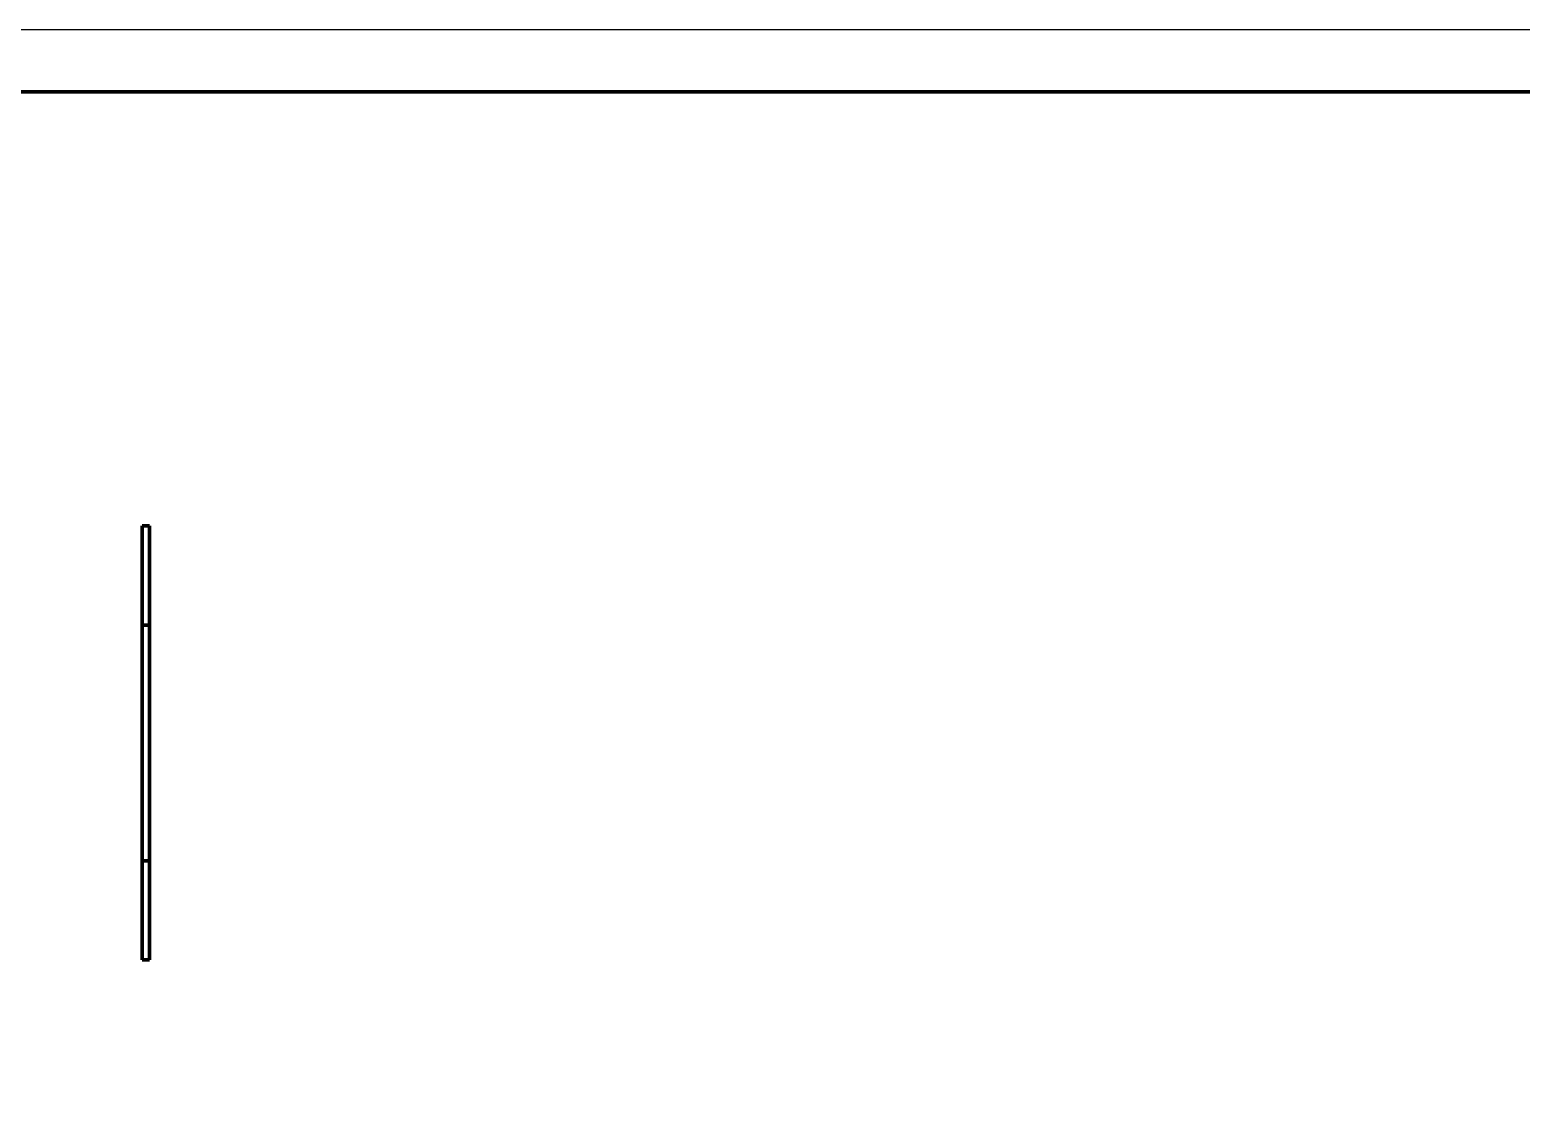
# Model space of a CAD drawing. Header units: millimetres. Extents: x 0 to 420, y 0 to 297.
# Drawn here: x 231.9 to 352.3, y 210.6 to 297 of the extents above; entities that cross this region are included whole.
import ezdxf

# ---------------------------------------------------------------- set-up
doc = ezdxf.new("R2010")
doc.units = ezdxf.units.MM
doc.linetypes.add('DASHED', pattern=[1.524, 1.27, -0.254])

msp = doc.modelspace()

# ---------------------------------------------------------------- linework, layer by layer
at = {"color": 1, "lineweight": 70}
for p, q in [((241.6, 257), (241, 257)), ((241, 256.95), (241, 257)), ((241, 257), (241.6, 257)), ((241, 256.8), (241, 256.95)), ((241, 256.55), (241, 256.8)), ((241, 256.21), (241, 256.55)), ((241.6, 257), (241.6, 256.95)), ((241.6, 256.95), (241.6, 256.8)), ((241.6, 256.8), (241.6, 256.55)), ((241.6, 256.55), (241.6, 256.21)), ((241, 255.77), (241, 256.21)), ((241, 255.25), (241, 255.77)), ((241, 254.66), (241, 255.25)), ((241.6, 256.21), (241.6, 255.77)), ((241.6, 255.77), (241.6, 255.25)), ((241.6, 255.25), (241.6, 254.66)), ((241, 253.99), (241, 254.66)), ((241, 253.26), (241, 253.99)), ((241.6, 254.66), (241.6, 253.99)), ((241.6, 253.99), (241.6, 253.26)), ((241, 252.47), (241, 253.26)), ((241.6, 253.26), (241.6, 252.47)), ((241, 251.64), (241, 252.47)), ((241, 250.78), (241, 251.64)), ((241.6, 252.47), (241.6, 251.64)), ((241.6, 251.64), (241.6, 250.78)), ((241, 249.9), (241, 250.78)), ((241.6, 250.78), (241.6, 249.9)), ((241, 249), (241, 249.9)), ((241.6, 249.9), (241.6, 249)), ((241, 230), (241, 249)), ((241.6, 249), (241, 249)), ((241.6, 230), (241.6, 249)), ((241, 229.1), (241, 230)), ((241, 230), (241.6, 230)), ((241.6, 230), (241.6, 229.1)), ((241, 228.22), (241, 229.1)), ((241.6, 229.1), (241.6, 228.22)), ((241, 227.36), (241, 228.22)), ((241.6, 228.22), (241.6, 227.36)), ((241, 226.53), (241, 227.36)), ((241, 225.74), (241, 226.53)), ((241.6, 227.36), (241.6, 226.53)), ((241.6, 226.53), (241.6, 225.74)), ((241, 225.01), (241, 225.74)), ((241, 224.34), (241, 225.01)), ((241.6, 225.74), (241.6, 225.01)), ((241.6, 225.01), (241.6, 224.34)), ((241, 223.75), (241, 224.34)), ((241.6, 224.34), (241.6, 223.75)), ((241, 223.23), (241, 223.75)), ((241, 222.79), (241, 223.23)), ((241, 222.45), (241, 222.79)), ((241.6, 223.75), (241.6, 223.23)), ((241.6, 223.23), (241.6, 222.79)), ((241.6, 222.79), (241.6, 222.45)), ((241, 222.2), (241, 222.45)), ((241, 222.05), (241, 222.2)), ((241, 222), (241, 222.05)), ((241.6, 222), (241, 222)), ((241.6, 222.45), (241.6, 222.2)), ((241.6, 222.2), (241.6, 222.05)), ((241.6, 222.05), (241.6, 222))]:
    msp.add_line(p, q, dxfattribs=at)
at = {"color": 5, "linetype": 'DASHED', "lineweight": 35}
for p, q in [((241, 257), (241, 256.95)), ((241, 256.95), (241, 256.8)), ((241, 256.8), (241, 256.55)), ((241, 256.55), (241, 256.21)), ((241, 256.43), (241, 256.44)), ((241, 256.44), (241, 256.42)), ((241, 256.43), (241, 256.44)), ((241, 256.44), (241, 256.42)), ((241, 256.43), (241, 256.44)), ((241, 256.44), (241, 256.42)), ((241, 256.43), (241, 256.44)), ((241, 256.44), (241, 256.42)), ((241, 256.42), (241, 256.43)), ((241, 256.42), (241, 256.43)), ((241, 256.42), (241, 256.43)), ((241, 256.42), (241, 256.43)), ((241, 256.39), (241, 256.42)), ((241, 256.42), (241, 256.35)), ((241, 256.39), (241, 256.42)), ((241, 256.42), (241, 256.35)), ((241, 256.39), (241, 256.42)), ((241, 256.42), (241, 256.35)), ((241, 256.39), (241, 256.42)), ((241, 256.42), (241, 256.35)), ((241, 256.35), (241, 256.39)), ((241, 256.35), (241, 256.39)), ((241, 256.35), (241, 256.39)), ((241, 256.35), (241, 256.39)), ((241, 256.3), (241, 256.35)), ((241, 256.35), (241, 256.23)), ((241, 256.3), (241, 256.35)), ((241, 256.35), (241, 256.23)), ((241, 256.3), (241, 256.35)), ((241, 256.35), (241, 256.23)), ((241, 256.3), (241, 256.35)), ((241, 256.35), (241, 256.23)), ((241, 256.23), (241, 256.3)), ((241, 256.23), (241, 256.3)), ((241, 256.23), (241, 256.3)), ((241, 256.23), (241, 256.3)), ((241.6, 256.95), (241.6, 257)), ((241.6, 256.8), (241.6, 256.95)), ((241.6, 256.55), (241.6, 256.8)), ((241.6, 256.21), (241.6, 256.55)), ((241.6, 256.42), (241.6, 256.44)), ((241.6, 256.44), (241.6, 256.43)), ((241.6, 256.42), (241.6, 256.44)), ((241.6, 256.44), (241.6, 256.43)), ((241.6, 256.42), (241.6, 256.44)), ((241.6, 256.44), (241.6, 256.43)), ((241.6, 256.42), (241.6, 256.44)), ((241.6, 256.44), (241.6, 256.43)), ((241.6, 256.43), (241.6, 256.42)), ((241.6, 256.43), (241.6, 256.42)), ((241.6, 256.43), (241.6, 256.42)), ((241.6, 256.43), (241.6, 256.42)), ((241.6, 256.35), (241.6, 256.42)), ((241.6, 256.42), (241.6, 256.39)), ((241.6, 256.35), (241.6, 256.42)), ((241.6, 256.42), (241.6, 256.39)), ((241.6, 256.35), (241.6, 256.42)), ((241.6, 256.42), (241.6, 256.39)), ((241.6, 256.35), (241.6, 256.42)), ((241.6, 256.42), (241.6, 256.39)), ((241.6, 256.39), (241.6, 256.35)), ((241.6, 256.39), (241.6, 256.35)), ((241.6, 256.39), (241.6, 256.35)), ((241.6, 256.39), (241.6, 256.35)), ((241.6, 256.23), (241.6, 256.35)), ((241.6, 256.35), (241.6, 256.3)), ((241.6, 256.23), (241.6, 256.35)), ((241.6, 256.35), (241.6, 256.3)), ((241.6, 256.23), (241.6, 256.35)), ((241.6, 256.35), (241.6, 256.3)), ((241.6, 256.23), (241.6, 256.35)), ((241.6, 256.35), (241.6, 256.3)), ((241.6, 256.3), (241.6, 256.23)), ((241.6, 256.3), (241.6, 256.23)), ((241.6, 256.3), (241.6, 256.23)), ((241.6, 256.3), (241.6, 256.23)), ((241, 256.16), (241, 256.23)), ((241, 256.23), (241, 256.09)), ((241, 256.16), (241, 256.23)), ((241, 256.23), (241, 256.09)), ((241, 256.16), (241, 256.23)), ((241, 256.23), (241, 256.09)), ((241, 256.16), (241, 256.23)), ((241, 256.23), (241, 256.09)), ((241, 256.21), (241, 255.77)), ((241, 256.09), (241, 256.16)), ((241, 256.09), (241, 256.16)), ((241, 256.09), (241, 256.16)), ((241, 256.09), (241, 256.16)), ((241, 256), (241, 256.09)), ((241, 256.09), (241, 255.91)), ((241, 256), (241, 256.09)), ((241, 256.09), (241, 255.91)), ((241, 256), (241, 256.09)), ((241, 256.09), (241, 255.91)), ((241, 256), (241, 256.09)), ((241, 256.09), (241, 255.91)), ((241, 255.91), (241, 256)), ((241, 255.91), (241, 256)), ((241, 255.91), (241, 256)), ((241, 255.91), (241, 256)), ((241, 255.81), (241, 255.91)), ((241, 255.91), (241, 255.71)), ((241, 255.81), (241, 255.91)), ((241, 255.91), (241, 255.71)), ((241, 255.81), (241, 255.91)), ((241, 255.91), (241, 255.71)), ((241, 255.81), (241, 255.91)), ((241, 255.91), (241, 255.71)), ((241, 255.71), (241, 255.81)), ((241, 255.71), (241, 255.81)), ((241, 255.71), (241, 255.81)), ((241, 255.71), (241, 255.81)), ((241, 255.77), (241, 255.25)), ((241, 255.61), (241, 255.71)), ((241, 255.71), (241, 255.5)), ((241, 255.61), (241, 255.71)), ((241, 255.71), (241, 255.5)), ((241, 255.61), (241, 255.71)), ((241, 255.71), (241, 255.5)), ((241, 255.61), (241, 255.71)), ((241, 255.71), (241, 255.5)), ((241, 255.5), (241, 255.61)), ((241, 255.5), (241, 255.61)), ((241, 255.5), (241, 255.61)), ((241, 255.5), (241, 255.61)), ((241, 255.5), (241, 255.29)), ((241, 255.39), (241, 255.5)), ((241, 255.5), (241, 255.29)), ((241, 255.39), (241, 255.5)), ((241, 255.5), (241, 255.29)), ((241, 255.39), (241, 255.5)), ((241, 255.5), (241, 255.29)), ((241, 255.39), (241, 255.5)), ((241, 255.29), (241, 255.39)), ((241, 255.29), (241, 255.39)), ((241, 255.29), (241, 255.39)), ((241, 255.29), (241, 255.39)), ((241, 255.29), (241, 255.09)), ((241, 255.19), (241, 255.29)), ((241, 255.29), (241, 255.09)), ((241, 255.19), (241, 255.29)), ((241, 255.29), (241, 255.09)), ((241, 255.19), (241, 255.29)), ((241, 255.29), (241, 255.09)), ((241, 255.19), (241, 255.29)), ((241, 255.25), (241, 254.66)), ((241, 255.09), (241, 255.19)), ((241, 255.09), (241, 255.19)), ((241, 255.09), (241, 255.19)), ((241, 255.09), (241, 255.19)), ((241, 255.09), (241, 254.91)), ((241, 255), (241, 255.09)), ((241, 255.09), (241, 254.91)), ((241, 255), (241, 255.09)), ((241, 255.09), (241, 254.91)), ((241, 255), (241, 255.09)), ((241, 255.09), (241, 254.91)), ((241, 255), (241, 255.09)), ((241.6, 256.09), (241.6, 256.23)), ((241.6, 256.23), (241.6, 256.16)), ((241.6, 256.09), (241.6, 256.23)), ((241.6, 256.23), (241.6, 256.16)), ((241.6, 256.09), (241.6, 256.23)), ((241.6, 256.23), (241.6, 256.16)), ((241.6, 256.09), (241.6, 256.23)), ((241.6, 256.23), (241.6, 256.16)), ((241.6, 255.77), (241.6, 256.21)), ((241.6, 256.16), (241.6, 256.09)), ((241.6, 256.16), (241.6, 256.09)), ((241.6, 256.16), (241.6, 256.09)), ((241.6, 256.16), (241.6, 256.09)), ((241.6, 255.91), (241.6, 256.09)), ((241.6, 256.09), (241.6, 256)), ((241.6, 255.91), (241.6, 256.09)), ((241.6, 256.09), (241.6, 256)), ((241.6, 255.91), (241.6, 256.09)), ((241.6, 256.09), (241.6, 256)), ((241.6, 255.91), (241.6, 256.09)), ((241.6, 256.09), (241.6, 256)), ((241.6, 256), (241.6, 255.91)), ((241.6, 256), (241.6, 255.91)), ((241.6, 256), (241.6, 255.91)), ((241.6, 256), (241.6, 255.91)), ((241.6, 255.71), (241.6, 255.91)), ((241.6, 255.91), (241.6, 255.81)), ((241.6, 255.71), (241.6, 255.91)), ((241.6, 255.91), (241.6, 255.81)), ((241.6, 255.71), (241.6, 255.91)), ((241.6, 255.91), (241.6, 255.81)), ((241.6, 255.71), (241.6, 255.91)), ((241.6, 255.91), (241.6, 255.81)), ((241.6, 255.81), (241.6, 255.71)), ((241.6, 255.81), (241.6, 255.71)), ((241.6, 255.81), (241.6, 255.71)), ((241.6, 255.81), (241.6, 255.71)), ((241.6, 255.25), (241.6, 255.77)), ((241.6, 255.5), (241.6, 255.71)), ((241.6, 255.71), (241.6, 255.61)), ((241.6, 255.5), (241.6, 255.71)), ((241.6, 255.71), (241.6, 255.61)), ((241.6, 255.5), (241.6, 255.71)), ((241.6, 255.71), (241.6, 255.61)), ((241.6, 255.5), (241.6, 255.71)), ((241.6, 255.71), (241.6, 255.61)), ((241.6, 255.61), (241.6, 255.5)), ((241.6, 255.61), (241.6, 255.5)), ((241.6, 255.61), (241.6, 255.5)), ((241.6, 255.61), (241.6, 255.5)), ((241.6, 255.5), (241.6, 255.39)), ((241.6, 255.29), (241.6, 255.5)), ((241.6, 255.5), (241.6, 255.39)), ((241.6, 255.29), (241.6, 255.5)), ((241.6, 255.5), (241.6, 255.39)), ((241.6, 255.29), (241.6, 255.5)), ((241.6, 255.5), (241.6, 255.39)), ((241.6, 255.29), (241.6, 255.5)), ((241.6, 255.39), (241.6, 255.29)), ((241.6, 255.39), (241.6, 255.29)), ((241.6, 255.39), (241.6, 255.29)), ((241.6, 255.39), (241.6, 255.29)), ((241.6, 255.29), (241.6, 255.19)), ((241.6, 255.09), (241.6, 255.29)), ((241.6, 255.29), (241.6, 255.19)), ((241.6, 255.09), (241.6, 255.29)), ((241.6, 255.29), (241.6, 255.19)), ((241.6, 255.09), (241.6, 255.29)), ((241.6, 255.29), (241.6, 255.19)), ((241.6, 255.09), (241.6, 255.29)), ((241.6, 254.66), (241.6, 255.25)), ((241.6, 255.19), (241.6, 255.09)), ((241.6, 255.19), (241.6, 255.09)), ((241.6, 255.19), (241.6, 255.09)), ((241.6, 255.19), (241.6, 255.09)), ((241.6, 255.09), (241.6, 255)), ((241.6, 254.91), (241.6, 255.09)), ((241.6, 255.09), (241.6, 255)), ((241.6, 254.91), (241.6, 255.09)), ((241.6, 255.09), (241.6, 255)), ((241.6, 254.91), (241.6, 255.09)), ((241.6, 255.09), (241.6, 255)), ((241.6, 254.91), (241.6, 255.09)), ((241, 254.91), (241, 255)), ((241, 254.91), (241, 255)), ((241, 254.91), (241, 255)), ((241, 254.91), (241, 255)), ((241, 254.91), (241, 254.77)), ((241, 254.84), (241, 254.91)), ((241, 254.91), (241, 254.77)), ((241, 254.84), (241, 254.91)), ((241, 254.91), (241, 254.77)), ((241, 254.84), (241, 254.91)), ((241, 254.91), (241, 254.77)), ((241, 254.84), (241, 254.91)), ((241, 254.77), (241, 254.84)), ((241, 254.77), (241, 254.84)), ((241, 254.77), (241, 254.84)), ((241, 254.77), (241, 254.84)), ((241, 254.77), (241, 254.65)), ((241, 254.7), (241, 254.77)), ((241, 254.77), (241, 254.65)), ((241, 254.7), (241, 254.77)), ((241, 254.77), (241, 254.65)), ((241, 254.7), (241, 254.77)), ((241, 254.77), (241, 254.65)), ((241, 254.7), (241, 254.77)), ((241, 254.65), (241, 254.7)), ((241, 254.65), (241, 254.7)), ((241, 254.65), (241, 254.7)), ((241, 254.65), (241, 254.7)), ((241, 254.66), (241, 253.99)), ((241, 254.65), (241, 254.58)), ((241, 254.61), (241, 254.65)), ((241, 254.65), (241, 254.58)), ((241, 254.61), (241, 254.65)), ((241, 254.65), (241, 254.58)), ((241, 254.61), (241, 254.65)), ((241, 254.65), (241, 254.58)), ((241, 254.61), (241, 254.65)), ((241, 254.58), (241, 254.61)), ((241, 254.58), (241, 254.61)), ((241, 254.58), (241, 254.61)), ((241, 254.58), (241, 254.61)), ((241, 254.58), (241, 254.56)), ((241, 254.57), (241, 254.58)), ((241, 254.58), (241, 254.56)), ((241, 254.57), (241, 254.58)), ((241, 254.58), (241, 254.56)), ((241, 254.57), (241, 254.58)), ((241, 254.58), (241, 254.56)), ((241, 254.57), (241, 254.58)), ((241, 254.56), (241, 254.57)), ((241, 254.56), (241, 254.57)), ((241, 254.56), (241, 254.57)), ((241, 254.56), (241, 254.57)), ((241, 253.99), (241, 253.26)), ((241.6, 255), (241.6, 254.91)), ((241.6, 255), (241.6, 254.91)), ((241.6, 255), (241.6, 254.91)), ((241.6, 255), (241.6, 254.91)), ((241.6, 254.91), (241.6, 254.84)), ((241.6, 254.77), (241.6, 254.91)), ((241.6, 254.91), (241.6, 254.84)), ((241.6, 254.77), (241.6, 254.91)), ((241.6, 254.91), (241.6, 254.84)), ((241.6, 254.77), (241.6, 254.91)), ((241.6, 254.91), (241.6, 254.84)), ((241.6, 254.77), (241.6, 254.91)), ((241.6, 254.84), (241.6, 254.77)), ((241.6, 254.84), (241.6, 254.77)), ((241.6, 254.84), (241.6, 254.77)), ((241.6, 254.84), (241.6, 254.77)), ((241.6, 254.77), (241.6, 254.7)), ((241.6, 254.65), (241.6, 254.77)), ((241.6, 254.77), (241.6, 254.7)), ((241.6, 254.65), (241.6, 254.77)), ((241.6, 254.77), (241.6, 254.7)), ((241.6, 254.65), (241.6, 254.77)), ((241.6, 254.77), (241.6, 254.7)), ((241.6, 254.65), (241.6, 254.77)), ((241.6, 254.7), (241.6, 254.65)), ((241.6, 254.7), (241.6, 254.65)), ((241.6, 254.7), (241.6, 254.65)), ((241.6, 254.7), (241.6, 254.65)), ((241.6, 253.99), (241.6, 254.66)), ((241.6, 254.65), (241.6, 254.61)), ((241.6, 254.58), (241.6, 254.65)), ((241.6, 254.65), (241.6, 254.61)), ((241.6, 254.58), (241.6, 254.65)), ((241.6, 254.65), (241.6, 254.61)), ((241.6, 254.58), (241.6, 254.65)), ((241.6, 254.65), (241.6, 254.61)), ((241.6, 254.58), (241.6, 254.65)), ((241.6, 254.61), (241.6, 254.58)), ((241.6, 254.61), (241.6, 254.58)), ((241.6, 254.61), (241.6, 254.58)), ((241.6, 254.61), (241.6, 254.58)), ((241.6, 254.58), (241.6, 254.57)), ((241.6, 254.56), (241.6, 254.58)), ((241.6, 254.58), (241.6, 254.57)), ((241.6, 254.56), (241.6, 254.58)), ((241.6, 254.58), (241.6, 254.57)), ((241.6, 254.56), (241.6, 254.58)), ((241.6, 254.58), (241.6, 254.57)), ((241.6, 254.56), (241.6, 254.58)), ((241.6, 254.57), (241.6, 254.56)), ((241.6, 254.57), (241.6, 254.56)), ((241.6, 254.57), (241.6, 254.56)), ((241.6, 254.57), (241.6, 254.56)), ((241.6, 253.26), (241.6, 253.99)), ((241, 253.26), (241, 252.47)), ((241.6, 252.47), (241.6, 253.26)), ((241, 252.47), (241, 251.64)), ((241, 251.64), (241, 250.78)), ((241.6, 251.64), (241.6, 252.47)), ((241.6, 250.78), (241.6, 251.64)), ((241, 250.78), (241, 249.9)), ((241.6, 249.9), (241.6, 250.78)), ((241, 249.9), (241, 249)), ((241.6, 249), (241.6, 249.9)), ((241, 249), (241, 230)), ((241.6, 249), (241.6, 230)), ((241, 247.43), (241, 247.44)), ((241, 247.44), (241, 247.42)), ((241, 247.43), (241, 247.44)), ((241, 247.44), (241, 247.42)), ((241, 247.42), (241, 247.43)), ((241, 247.42), (241, 247.43)), ((241, 247.39), (241, 247.42)), ((241, 247.42), (241, 247.35)), ((241, 247.39), (241, 247.42)), ((241, 247.42), (241, 247.35)), ((241, 247.35), (241, 247.39)), ((241, 247.35), (241, 247.39)), ((241, 247.3), (241, 247.35)), ((241, 247.35), (241, 247.23)), ((241, 247.3), (241, 247.35)), ((241, 247.35), (241, 247.23)), ((241, 247.23), (241, 247.3)), ((241, 247.23), (241, 247.3)), ((241, 247.16), (241, 247.23)), ((241, 247.23), (241, 247.09)), ((241, 247.16), (241, 247.23)), ((241, 247.23), (241, 247.09)), ((241, 247.09), (241, 247.16)), ((241, 247.09), (241, 247.16)), ((241, 247), (241, 247.09)), ((241, 247.09), (241, 246.91)), ((241, 247), (241, 247.09)), ((241, 247.09), (241, 246.91)), ((241, 246.91), (241, 247)), ((241, 246.91), (241, 247)), ((241, 246.81), (241, 246.91)), ((241, 246.91), (241, 246.71)), ((241, 246.81), (241, 246.91)), ((241, 246.91), (241, 246.71)), ((241, 246.71), (241, 246.81)), ((241, 246.71), (241, 246.81)), ((241, 246.61), (241, 246.71)), ((241, 246.71), (241, 246.5)), ((241, 246.61), (241, 246.71)), ((241, 246.71), (241, 246.5)), ((241.6, 247.42), (241.6, 247.44)), ((241.6, 247.44), (241.6, 247.43)), ((241.6, 247.42), (241.6, 247.44)), ((241.6, 247.44), (241.6, 247.43)), ((241.6, 247.43), (241.6, 247.42)), ((241.6, 247.43), (241.6, 247.42)), ((241.6, 247.35), (241.6, 247.42)), ((241.6, 247.42), (241.6, 247.39)), ((241.6, 247.35), (241.6, 247.42)), ((241.6, 247.42), (241.6, 247.39)), ((241.6, 247.39), (241.6, 247.35)), ((241.6, 247.39), (241.6, 247.35)), ((241.6, 247.23), (241.6, 247.35)), ((241.6, 247.35), (241.6, 247.3)), ((241.6, 247.23), (241.6, 247.35)), ((241.6, 247.35), (241.6, 247.3)), ((241.6, 247.3), (241.6, 247.23)), ((241.6, 247.3), (241.6, 247.23)), ((241.6, 247.09), (241.6, 247.23)), ((241.6, 247.23), (241.6, 247.16)), ((241.6, 247.09), (241.6, 247.23)), ((241.6, 247.23), (241.6, 247.16)), ((241.6, 247.16), (241.6, 247.09)), ((241.6, 247.16), (241.6, 247.09)), ((241.6, 246.91), (241.6, 247.09)), ((241.6, 247.09), (241.6, 247)), ((241.6, 246.91), (241.6, 247.09)), ((241.6, 247.09), (241.6, 247)), ((241.6, 247), (241.6, 246.91)), ((241.6, 247), (241.6, 246.91)), ((241.6, 246.71), (241.6, 246.91)), ((241.6, 246.91), (241.6, 246.81)), ((241.6, 246.71), (241.6, 246.91)), ((241.6, 246.91), (241.6, 246.81)), ((241.6, 246.81), (241.6, 246.71)), ((241.6, 246.81), (241.6, 246.71)), ((241.6, 246.5), (241.6, 246.71)), ((241.6, 246.71), (241.6, 246.61)), ((241.6, 246.5), (241.6, 246.71)), ((241.6, 246.71), (241.6, 246.61)), ((241, 246.5), (241, 246.61)), ((241, 246.5), (241, 246.61)), ((241, 246.5), (241, 246.29)), ((241, 246.39), (241, 246.5)), ((241, 246.5), (241, 246.29)), ((241, 246.39), (241, 246.5)), ((241, 246.29), (241, 246.39)), ((241, 246.29), (241, 246.39)), ((241, 246.29), (241, 246.09)), ((241, 246.19), (241, 246.29)), ((241, 246.29), (241, 246.09)), ((241, 246.19), (241, 246.29)), ((241, 246.09), (241, 246.19)), ((241, 246.09), (241, 246.19)), ((241, 246.09), (241, 245.91)), ((241, 246), (241, 246.09)), ((241, 246.09), (241, 245.91)), ((241, 246), (241, 246.09)), ((241, 245.91), (241, 246)), ((241, 245.91), (241, 246)), ((241, 245.91), (241, 245.77)), ((241, 245.84), (241, 245.91)), ((241, 245.91), (241, 245.77)), ((241, 245.84), (241, 245.91)), ((241, 245.77), (241, 245.84)), ((241, 245.77), (241, 245.84)), ((241, 245.77), (241, 245.65)), ((241, 245.7), (241, 245.77)), ((241, 245.77), (241, 245.65)), ((241, 245.7), (241, 245.77)), ((241, 245.65), (241, 245.7)), ((241, 245.65), (241, 245.7)), ((241, 245.65), (241, 245.58)), ((241, 245.61), (241, 245.65)), ((241, 245.65), (241, 245.58)), ((241, 245.61), (241, 245.65)), ((241, 245.58), (241, 245.61)), ((241, 245.58), (241, 245.61)), ((241, 245.58), (241, 245.56)), ((241, 245.57), (241, 245.58)), ((241, 245.58), (241, 245.56)), ((241, 245.57), (241, 245.58)), ((241, 245.56), (241, 245.57)), ((241, 245.56), (241, 245.57)), ((241.6, 246.61), (241.6, 246.5)), ((241.6, 246.61), (241.6, 246.5)), ((241.6, 246.5), (241.6, 246.39)), ((241.6, 246.29), (241.6, 246.5)), ((241.6, 246.5), (241.6, 246.39)), ((241.6, 246.29), (241.6, 246.5)), ((241.6, 246.39), (241.6, 246.29)), ((241.6, 246.39), (241.6, 246.29)), ((241.6, 246.29), (241.6, 246.19)), ((241.6, 246.09), (241.6, 246.29)), ((241.6, 246.29), (241.6, 246.19)), ((241.6, 246.09), (241.6, 246.29)), ((241.6, 246.19), (241.6, 246.09)), ((241.6, 246.19), (241.6, 246.09)), ((241.6, 246.09), (241.6, 246)), ((241.6, 245.91), (241.6, 246.09)), ((241.6, 246.09), (241.6, 246)), ((241.6, 245.91), (241.6, 246.09)), ((241.6, 246), (241.6, 245.91)), ((241.6, 246), (241.6, 245.91)), ((241.6, 245.91), (241.6, 245.84)), ((241.6, 245.77), (241.6, 245.91)), ((241.6, 245.91), (241.6, 245.84)), ((241.6, 245.77), (241.6, 245.91)), ((241.6, 245.84), (241.6, 245.77)), ((241.6, 245.84), (241.6, 245.77)), ((241.6, 245.77), (241.6, 245.7)), ((241.6, 245.65), (241.6, 245.77)), ((241.6, 245.77), (241.6, 245.7)), ((241.6, 245.65), (241.6, 245.77)), ((241.6, 245.7), (241.6, 245.65)), ((241.6, 245.7), (241.6, 245.65)), ((241.6, 245.65), (241.6, 245.61)), ((241.6, 245.58), (241.6, 245.65)), ((241.6, 245.65), (241.6, 245.61)), ((241.6, 245.58), (241.6, 245.65)), ((241.6, 245.61), (241.6, 245.58)), ((241.6, 245.61), (241.6, 245.58)), ((241.6, 245.58), (241.6, 245.57)), ((241.6, 245.56), (241.6, 245.58)), ((241.6, 245.58), (241.6, 245.57)), ((241.6, 245.56), (241.6, 245.58)), ((241.6, 245.57), (241.6, 245.56)), ((241.6, 245.57), (241.6, 245.56)), ((241, 233.43), (241, 233.44)), ((241, 233.44), (241, 233.42)), ((241, 233.43), (241, 233.44)), ((241, 233.44), (241, 233.42)), ((241, 233.42), (241, 233.43)), ((241, 233.42), (241, 233.43)), ((241.6, 233.42), (241.6, 233.44)), ((241.6, 233.44), (241.6, 233.43)), ((241.6, 233.42), (241.6, 233.44)), ((241.6, 233.44), (241.6, 233.43)), ((241.6, 233.43), (241.6, 233.42)), ((241.6, 233.43), (241.6, 233.42)), ((241, 233.39), (241, 233.42)), ((241, 233.42), (241, 233.35)), ((241, 233.39), (241, 233.42)), ((241, 233.42), (241, 233.35)), ((241, 233.35), (241, 233.39)), ((241, 233.35), (241, 233.39)), ((241, 233.3), (241, 233.35)), ((241, 233.35), (241, 233.23)), ((241, 233.3), (241, 233.35)), ((241, 233.35), (241, 233.23)), ((241, 233.23), (241, 233.3)), ((241, 233.23), (241, 233.3)), ((241, 233.16), (241, 233.23)), ((241, 233.23), (241, 233.09)), ((241, 233.16), (241, 233.23)), ((241, 233.23), (241, 233.09)), ((241, 233.09), (241, 233.16)), ((241, 233.09), (241, 233.16)), ((241, 233), (241, 233.09)), ((241, 233.09), (241, 232.91)), ((241, 233), (241, 233.09)), ((241, 233.09), (241, 232.91)), ((241, 232.91), (241, 233)), ((241, 232.91), (241, 233)), ((241, 232.81), (241, 232.91)), ((241, 232.91), (241, 232.71)), ((241, 232.81), (241, 232.91)), ((241, 232.91), (241, 232.71)), ((241, 232.71), (241, 232.81)), ((241, 232.71), (241, 232.81)), ((241, 232.61), (241, 232.71)), ((241, 232.71), (241, 232.5)), ((241, 232.61), (241, 232.71)), ((241, 232.71), (241, 232.5)), ((241, 232.5), (241, 232.61)), ((241, 232.5), (241, 232.61)), ((241, 232.5), (241, 232.29)), ((241, 232.39), (241, 232.5)), ((241, 232.5), (241, 232.29)), ((241, 232.39), (241, 232.5)), ((241, 232.29), (241, 232.39)), ((241, 232.29), (241, 232.39)), ((241, 232.29), (241, 232.09)), ((241, 232.19), (241, 232.29)), ((241, 232.29), (241, 232.09)), ((241, 232.19), (241, 232.29)), ((241.6, 233.35), (241.6, 233.42)), ((241.6, 233.42), (241.6, 233.39)), ((241.6, 233.35), (241.6, 233.42)), ((241.6, 233.42), (241.6, 233.39)), ((241.6, 233.39), (241.6, 233.35)), ((241.6, 233.39), (241.6, 233.35)), ((241.6, 233.23), (241.6, 233.35)), ((241.6, 233.35), (241.6, 233.3)), ((241.6, 233.23), (241.6, 233.35)), ((241.6, 233.35), (241.6, 233.3)), ((241.6, 233.3), (241.6, 233.23)), ((241.6, 233.3), (241.6, 233.23)), ((241.6, 233.09), (241.6, 233.23)), ((241.6, 233.23), (241.6, 233.16)), ((241.6, 233.09), (241.6, 233.23)), ((241.6, 233.23), (241.6, 233.16)), ((241.6, 233.16), (241.6, 233.09)), ((241.6, 233.16), (241.6, 233.09)), ((241.6, 232.91), (241.6, 233.09)), ((241.6, 233.09), (241.6, 233)), ((241.6, 232.91), (241.6, 233.09)), ((241.6, 233.09), (241.6, 233)), ((241.6, 233), (241.6, 232.91)), ((241.6, 233), (241.6, 232.91)), ((241.6, 232.71), (241.6, 232.91)), ((241.6, 232.91), (241.6, 232.81)), ((241.6, 232.71), (241.6, 232.91)), ((241.6, 232.91), (241.6, 232.81)), ((241.6, 232.81), (241.6, 232.71)), ((241.6, 232.81), (241.6, 232.71)), ((241.6, 232.5), (241.6, 232.71)), ((241.6, 232.71), (241.6, 232.61)), ((241.6, 232.5), (241.6, 232.71)), ((241.6, 232.71), (241.6, 232.61)), ((241.6, 232.61), (241.6, 232.5)), ((241.6, 232.61), (241.6, 232.5)), ((241.6, 232.5), (241.6, 232.39)), ((241.6, 232.29), (241.6, 232.5)), ((241.6, 232.5), (241.6, 232.39)), ((241.6, 232.29), (241.6, 232.5)), ((241.6, 232.39), (241.6, 232.29)), ((241.6, 232.39), (241.6, 232.29)), ((241.6, 232.29), (241.6, 232.19)), ((241.6, 232.09), (241.6, 232.29)), ((241.6, 232.29), (241.6, 232.19)), ((241.6, 232.09), (241.6, 232.29)), ((241, 232.09), (241, 232.19)), ((241, 232.09), (241, 232.19)), ((241, 232.09), (241, 231.91)), ((241, 232), (241, 232.09)), ((241, 232.09), (241, 231.91)), ((241, 232), (241, 232.09)), ((241, 231.91), (241, 232)), ((241, 231.91), (241, 232)), ((241, 231.91), (241, 231.77)), ((241, 231.84), (241, 231.91)), ((241, 231.91), (241, 231.77)), ((241, 231.84), (241, 231.91)), ((241, 231.77), (241, 231.84)), ((241, 231.77), (241, 231.84)), ((241, 231.77), (241, 231.65)), ((241, 231.7), (241, 231.77)), ((241, 231.77), (241, 231.65)), ((241, 231.7), (241, 231.77)), ((241, 231.65), (241, 231.7)), ((241, 231.65), (241, 231.7)), ((241, 231.65), (241, 231.58)), ((241, 231.61), (241, 231.65)), ((241, 231.65), (241, 231.58)), ((241, 231.61), (241, 231.65)), ((241, 231.58), (241, 231.61)), ((241, 231.58), (241, 231.61)), ((241, 231.58), (241, 231.56)), ((241, 231.57), (241, 231.58)), ((241, 231.58), (241, 231.56)), ((241, 231.57), (241, 231.58)), ((241, 231.56), (241, 231.57)), ((241, 231.56), (241, 231.57)), ((241.6, 232.19), (241.6, 232.09)), ((241.6, 232.19), (241.6, 232.09)), ((241.6, 232.09), (241.6, 232)), ((241.6, 231.91), (241.6, 232.09)), ((241.6, 232.09), (241.6, 232)), ((241.6, 231.91), (241.6, 232.09)), ((241.6, 232), (241.6, 231.91)), ((241.6, 232), (241.6, 231.91)), ((241.6, 231.91), (241.6, 231.84)), ((241.6, 231.77), (241.6, 231.91)), ((241.6, 231.91), (241.6, 231.84)), ((241.6, 231.77), (241.6, 231.91)), ((241.6, 231.84), (241.6, 231.77)), ((241.6, 231.84), (241.6, 231.77)), ((241.6, 231.77), (241.6, 231.7)), ((241.6, 231.65), (241.6, 231.77)), ((241.6, 231.77), (241.6, 231.7)), ((241.6, 231.65), (241.6, 231.77)), ((241.6, 231.7), (241.6, 231.65)), ((241.6, 231.7), (241.6, 231.65)), ((241.6, 231.65), (241.6, 231.61)), ((241.6, 231.58), (241.6, 231.65)), ((241.6, 231.65), (241.6, 231.61)), ((241.6, 231.58), (241.6, 231.65)), ((241.6, 231.61), (241.6, 231.58)), ((241.6, 231.61), (241.6, 231.58)), ((241.6, 231.58), (241.6, 231.57)), ((241.6, 231.56), (241.6, 231.58)), ((241.6, 231.58), (241.6, 231.57)), ((241.6, 231.56), (241.6, 231.58)), ((241.6, 231.57), (241.6, 231.56)), ((241.6, 231.57), (241.6, 231.56)), ((241, 230), (241, 229.1)), ((241.6, 229.1), (241.6, 230)), ((241, 229.1), (241, 228.22)), ((241.6, 228.22), (241.6, 229.1)), ((241, 228.22), (241, 227.36)), ((241.6, 227.36), (241.6, 228.22)), ((241, 227.36), (241, 226.53)), ((241, 226.53), (241, 225.74)), ((241.6, 226.53), (241.6, 227.36)), ((241.6, 225.74), (241.6, 226.53)), ((241, 225.74), (241, 225.01)), ((241, 225.01), (241, 224.34)), ((241.6, 225.01), (241.6, 225.74)), ((241.6, 224.34), (241.6, 225.01)), ((241, 224.43), (241, 224.44)), ((241, 224.44), (241, 224.42)), ((241, 224.43), (241, 224.44)), ((241, 224.44), (241, 224.42)), ((241, 224.43), (241, 224.44)), ((241, 224.44), (241, 224.42)), ((241, 224.43), (241, 224.44)), ((241, 224.44), (241, 224.42)), ((241, 224.42), (241, 224.43)), ((241, 224.42), (241, 224.43)), ((241, 224.42), (241, 224.43)), ((241, 224.42), (241, 224.43)), ((241, 224.39), (241, 224.42)), ((241, 224.42), (241, 224.35)), ((241, 224.39), (241, 224.42)), ((241, 224.42), (241, 224.35)), ((241, 224.39), (241, 224.42)), ((241, 224.42), (241, 224.35)), ((241, 224.39), (241, 224.42)), ((241, 224.42), (241, 224.35)), ((241, 224.35), (241, 224.39)), ((241, 224.35), (241, 224.39)), ((241, 224.35), (241, 224.39)), ((241, 224.35), (241, 224.39)), ((241, 224.3), (241, 224.35)), ((241, 224.35), (241, 224.23)), ((241, 224.3), (241, 224.35)), ((241, 224.35), (241, 224.23)), ((241, 224.3), (241, 224.35)), ((241, 224.35), (241, 224.23)), ((241, 224.3), (241, 224.35)), ((241, 224.35), (241, 224.23)), ((241, 224.34), (241, 223.75)), ((241, 224.23), (241, 224.3)), ((241, 224.23), (241, 224.3)), ((241, 224.23), (241, 224.3)), ((241, 224.23), (241, 224.3)), ((241, 224.16), (241, 224.23)), ((241, 224.23), (241, 224.09)), ((241, 224.16), (241, 224.23)), ((241, 224.23), (241, 224.09)), ((241, 224.16), (241, 224.23)), ((241, 224.23), (241, 224.09)), ((241, 224.16), (241, 224.23)), ((241, 224.23), (241, 224.09)), ((241, 224.09), (241, 224.16)), ((241, 224.09), (241, 224.16)), ((241, 224.09), (241, 224.16)), ((241, 224.09), (241, 224.16)), ((241, 224), (241, 224.09)), ((241, 224.09), (241, 223.91)), ((241, 224), (241, 224.09)), ((241, 224.09), (241, 223.91)), ((241, 224), (241, 224.09)), ((241, 224.09), (241, 223.91)), ((241, 224), (241, 224.09)), ((241, 224.09), (241, 223.91)), ((241, 223.91), (241, 224)), ((241, 223.91), (241, 224)), ((241, 223.91), (241, 224)), ((241, 223.91), (241, 224)), ((241, 223.81), (241, 223.91)), ((241, 223.91), (241, 223.71)), ((241, 223.81), (241, 223.91)), ((241, 223.91), (241, 223.71)), ((241, 223.81), (241, 223.91)), ((241, 223.91), (241, 223.71)), ((241, 223.81), (241, 223.91)), ((241, 223.91), (241, 223.71)), ((241, 223.71), (241, 223.81)), ((241, 223.71), (241, 223.81)), ((241, 223.71), (241, 223.81)), ((241, 223.71), (241, 223.81)), ((241.6, 224.42), (241.6, 224.44)), ((241.6, 224.44), (241.6, 224.43)), ((241.6, 224.42), (241.6, 224.44)), ((241.6, 224.44), (241.6, 224.43)), ((241.6, 224.42), (241.6, 224.44)), ((241.6, 224.44), (241.6, 224.43)), ((241.6, 224.42), (241.6, 224.44)), ((241.6, 224.44), (241.6, 224.43)), ((241.6, 224.43), (241.6, 224.42)), ((241.6, 224.43), (241.6, 224.42)), ((241.6, 224.43), (241.6, 224.42)), ((241.6, 224.43), (241.6, 224.42)), ((241.6, 224.35), (241.6, 224.42)), ((241.6, 224.42), (241.6, 224.39)), ((241.6, 224.35), (241.6, 224.42)), ((241.6, 224.42), (241.6, 224.39)), ((241.6, 224.35), (241.6, 224.42)), ((241.6, 224.42), (241.6, 224.39)), ((241.6, 224.35), (241.6, 224.42)), ((241.6, 224.42), (241.6, 224.39)), ((241.6, 224.39), (241.6, 224.35)), ((241.6, 224.39), (241.6, 224.35)), ((241.6, 224.39), (241.6, 224.35)), ((241.6, 224.39), (241.6, 224.35)), ((241.6, 224.23), (241.6, 224.35)), ((241.6, 224.35), (241.6, 224.3)), ((241.6, 224.23), (241.6, 224.35)), ((241.6, 224.35), (241.6, 224.3)), ((241.6, 224.23), (241.6, 224.35)), ((241.6, 224.35), (241.6, 224.3)), ((241.6, 224.23), (241.6, 224.35)), ((241.6, 224.35), (241.6, 224.3)), ((241.6, 223.75), (241.6, 224.34)), ((241.6, 224.3), (241.6, 224.23)), ((241.6, 224.3), (241.6, 224.23)), ((241.6, 224.3), (241.6, 224.23)), ((241.6, 224.3), (241.6, 224.23)), ((241.6, 224.09), (241.6, 224.23)), ((241.6, 224.23), (241.6, 224.16)), ((241.6, 224.09), (241.6, 224.23)), ((241.6, 224.23), (241.6, 224.16)), ((241.6, 224.09), (241.6, 224.23)), ((241.6, 224.23), (241.6, 224.16)), ((241.6, 224.09), (241.6, 224.23)), ((241.6, 224.23), (241.6, 224.16)), ((241.6, 224.16), (241.6, 224.09)), ((241.6, 224.16), (241.6, 224.09)), ((241.6, 224.16), (241.6, 224.09)), ((241.6, 224.16), (241.6, 224.09)), ((241.6, 223.91), (241.6, 224.09)), ((241.6, 224.09), (241.6, 224)), ((241.6, 223.91), (241.6, 224.09)), ((241.6, 224.09), (241.6, 224)), ((241.6, 223.91), (241.6, 224.09)), ((241.6, 224.09), (241.6, 224)), ((241.6, 223.91), (241.6, 224.09)), ((241.6, 224.09), (241.6, 224)), ((241.6, 224), (241.6, 223.91)), ((241.6, 224), (241.6, 223.91)), ((241.6, 224), (241.6, 223.91)), ((241.6, 224), (241.6, 223.91)), ((241.6, 223.71), (241.6, 223.91)), ((241.6, 223.91), (241.6, 223.81)), ((241.6, 223.71), (241.6, 223.91)), ((241.6, 223.91), (241.6, 223.81)), ((241.6, 223.71), (241.6, 223.91)), ((241.6, 223.91), (241.6, 223.81)), ((241.6, 223.71), (241.6, 223.91)), ((241.6, 223.91), (241.6, 223.81)), ((241.6, 223.81), (241.6, 223.71)), ((241.6, 223.81), (241.6, 223.71)), ((241.6, 223.81), (241.6, 223.71)), ((241.6, 223.81), (241.6, 223.71)), ((241, 223.75), (241, 223.23)), ((241, 223.61), (241, 223.71)), ((241, 223.71), (241, 223.5)), ((241, 223.61), (241, 223.71)), ((241, 223.71), (241, 223.5)), ((241, 223.61), (241, 223.71)), ((241, 223.71), (241, 223.5)), ((241, 223.61), (241, 223.71)), ((241, 223.71), (241, 223.5)), ((241, 223.5), (241, 223.61)), ((241, 223.5), (241, 223.61)), ((241, 223.5), (241, 223.61)), ((241, 223.5), (241, 223.61)), ((241, 223.5), (241, 223.29)), ((241, 223.39), (241, 223.5)), ((241, 223.5), (241, 223.29)), ((241, 223.39), (241, 223.5)), ((241, 223.5), (241, 223.29)), ((241, 223.39), (241, 223.5)), ((241, 223.5), (241, 223.29)), ((241, 223.39), (241, 223.5)), ((241, 223.29), (241, 223.39)), ((241, 223.29), (241, 223.39)), ((241, 223.29), (241, 223.39)), ((241, 223.29), (241, 223.39)), ((241, 223.29), (241, 223.09)), ((241, 223.19), (241, 223.29)), ((241, 223.29), (241, 223.09)), ((241, 223.19), (241, 223.29)), ((241, 223.29), (241, 223.09)), ((241, 223.19), (241, 223.29)), ((241, 223.29), (241, 223.09)), ((241, 223.19), (241, 223.29)), ((241, 223.23), (241, 222.79)), ((241, 223.09), (241, 223.19)), ((241, 223.09), (241, 223.19)), ((241, 223.09), (241, 223.19)), ((241, 223.09), (241, 223.19)), ((241, 223.09), (241, 222.91)), ((241, 223), (241, 223.09)), ((241, 223.09), (241, 222.91)), ((241, 223), (241, 223.09)), ((241, 223.09), (241, 222.91)), ((241, 223), (241, 223.09)), ((241, 223.09), (241, 222.91)), ((241, 223), (241, 223.09)), ((241, 222.91), (241, 223)), ((241, 222.91), (241, 223)), ((241, 222.91), (241, 223)), ((241, 222.91), (241, 223)), ((241, 222.91), (241, 222.77)), ((241, 222.84), (241, 222.91)), ((241, 222.91), (241, 222.77)), ((241, 222.84), (241, 222.91)), ((241, 222.91), (241, 222.77)), ((241, 222.84), (241, 222.91)), ((241, 222.91), (241, 222.77)), ((241, 222.84), (241, 222.91)), ((241, 222.77), (241, 222.84)), ((241, 222.77), (241, 222.84)), ((241, 222.77), (241, 222.84)), ((241, 222.77), (241, 222.84)), ((241, 222.79), (241, 222.45)), ((241, 222.77), (241, 222.65)), ((241, 222.7), (241, 222.77)), ((241, 222.77), (241, 222.65)), ((241, 222.7), (241, 222.77)), ((241, 222.77), (241, 222.65)), ((241, 222.7), (241, 222.77)), ((241, 222.77), (241, 222.65)), ((241, 222.7), (241, 222.77)), ((241, 222.65), (241, 222.7)), ((241, 222.65), (241, 222.7)), ((241, 222.65), (241, 222.7)), ((241, 222.65), (241, 222.7)), ((241, 222.65), (241, 222.58)), ((241, 222.61), (241, 222.65)), ((241, 222.65), (241, 222.58)), ((241, 222.61), (241, 222.65)), ((241, 222.65), (241, 222.58)), ((241, 222.61), (241, 222.65)), ((241, 222.65), (241, 222.58)), ((241, 222.61), (241, 222.65)), ((241, 222.58), (241, 222.61)), ((241, 222.58), (241, 222.61)), ((241, 222.58), (241, 222.61)), ((241, 222.58), (241, 222.61)), ((241.6, 223.23), (241.6, 223.75)), ((241.6, 223.5), (241.6, 223.71)), ((241.6, 223.71), (241.6, 223.61)), ((241.6, 223.5), (241.6, 223.71)), ((241.6, 223.71), (241.6, 223.61)), ((241.6, 223.5), (241.6, 223.71)), ((241.6, 223.71), (241.6, 223.61)), ((241.6, 223.5), (241.6, 223.71)), ((241.6, 223.71), (241.6, 223.61)), ((241.6, 223.61), (241.6, 223.5)), ((241.6, 223.61), (241.6, 223.5)), ((241.6, 223.61), (241.6, 223.5)), ((241.6, 223.61), (241.6, 223.5)), ((241.6, 223.5), (241.6, 223.39)), ((241.6, 223.29), (241.6, 223.5)), ((241.6, 223.5), (241.6, 223.39)), ((241.6, 223.29), (241.6, 223.5)), ((241.6, 223.5), (241.6, 223.39)), ((241.6, 223.29), (241.6, 223.5)), ((241.6, 223.5), (241.6, 223.39)), ((241.6, 223.29), (241.6, 223.5)), ((241.6, 223.39), (241.6, 223.29)), ((241.6, 223.39), (241.6, 223.29)), ((241.6, 223.39), (241.6, 223.29)), ((241.6, 223.39), (241.6, 223.29)), ((241.6, 223.29), (241.6, 223.19)), ((241.6, 223.09), (241.6, 223.29)), ((241.6, 223.29), (241.6, 223.19)), ((241.6, 223.09), (241.6, 223.29)), ((241.6, 223.29), (241.6, 223.19)), ((241.6, 223.09), (241.6, 223.29)), ((241.6, 223.29), (241.6, 223.19)), ((241.6, 223.09), (241.6, 223.29)), ((241.6, 222.79), (241.6, 223.23)), ((241.6, 223.19), (241.6, 223.09)), ((241.6, 223.19), (241.6, 223.09)), ((241.6, 223.19), (241.6, 223.09)), ((241.6, 223.19), (241.6, 223.09)), ((241.6, 223.09), (241.6, 223)), ((241.6, 222.91), (241.6, 223.09)), ((241.6, 223.09), (241.6, 223)), ((241.6, 222.91), (241.6, 223.09)), ((241.6, 223.09), (241.6, 223)), ((241.6, 222.91), (241.6, 223.09)), ((241.6, 223.09), (241.6, 223)), ((241.6, 222.91), (241.6, 223.09)), ((241.6, 223), (241.6, 222.91)), ((241.6, 223), (241.6, 222.91)), ((241.6, 223), (241.6, 222.91)), ((241.6, 223), (241.6, 222.91)), ((241.6, 222.91), (241.6, 222.84)), ((241.6, 222.77), (241.6, 222.91)), ((241.6, 222.91), (241.6, 222.84)), ((241.6, 222.77), (241.6, 222.91)), ((241.6, 222.91), (241.6, 222.84)), ((241.6, 222.77), (241.6, 222.91)), ((241.6, 222.91), (241.6, 222.84)), ((241.6, 222.77), (241.6, 222.91)), ((241.6, 222.84), (241.6, 222.77)), ((241.6, 222.84), (241.6, 222.77)), ((241.6, 222.84), (241.6, 222.77)), ((241.6, 222.84), (241.6, 222.77)), ((241.6, 222.45), (241.6, 222.79)), ((241.6, 222.77), (241.6, 222.7)), ((241.6, 222.65), (241.6, 222.77)), ((241.6, 222.77), (241.6, 222.7)), ((241.6, 222.65), (241.6, 222.77)), ((241.6, 222.77), (241.6, 222.7)), ((241.6, 222.65), (241.6, 222.77)), ((241.6, 222.77), (241.6, 222.7)), ((241.6, 222.65), (241.6, 222.77)), ((241.6, 222.7), (241.6, 222.65)), ((241.6, 222.7), (241.6, 222.65)), ((241.6, 222.7), (241.6, 222.65)), ((241.6, 222.7), (241.6, 222.65)), ((241.6, 222.65), (241.6, 222.61)), ((241.6, 222.58), (241.6, 222.65)), ((241.6, 222.65), (241.6, 222.61)), ((241.6, 222.58), (241.6, 222.65)), ((241.6, 222.65), (241.6, 222.61)), ((241.6, 222.58), (241.6, 222.65)), ((241.6, 222.65), (241.6, 222.61)), ((241.6, 222.58), (241.6, 222.65)), ((241.6, 222.61), (241.6, 222.58)), ((241.6, 222.61), (241.6, 222.58)), ((241.6, 222.61), (241.6, 222.58)), ((241.6, 222.61), (241.6, 222.58)), ((241, 222.58), (241, 222.56)), ((241, 222.57), (241, 222.58)), ((241, 222.58), (241, 222.56)), ((241, 222.57), (241, 222.58)), ((241, 222.58), (241, 222.56)), ((241, 222.57), (241, 222.58)), ((241, 222.58), (241, 222.56)), ((241, 222.57), (241, 222.58)), ((241, 222.56), (241, 222.57)), ((241, 222.56), (241, 222.57)), ((241, 222.56), (241, 222.57)), ((241, 222.56), (241, 222.57)), ((241, 222.45), (241, 222.2)), ((241, 222.2), (241, 222.05)), ((241, 222.05), (241, 222)), ((241, 222), (241.6, 222)), ((241.6, 222.58), (241.6, 222.57)), ((241.6, 222.56), (241.6, 222.58)), ((241.6, 222.58), (241.6, 222.57)), ((241.6, 222.56), (241.6, 222.58)), ((241.6, 222.58), (241.6, 222.57)), ((241.6, 222.56), (241.6, 222.58)), ((241.6, 222.58), (241.6, 222.57)), ((241.6, 222.56), (241.6, 222.58)), ((241.6, 222.57), (241.6, 222.56)), ((241.6, 222.57), (241.6, 222.56)), ((241.6, 222.57), (241.6, 222.56)), ((241.6, 222.57), (241.6, 222.56)), ((241.6, 222.2), (241.6, 222.45)), ((241.6, 222.05), (241.6, 222.2)), ((241.6, 222), (241.6, 222.05))]:
    msp.add_line(p, q, dxfattribs=at)
at = {"color": 7, "lineweight": 25}
msp.add_lwpolyline([(0, 0), (420, 0), (420, 297), (0, 297)], close=True, dxfattribs=at)
at = {"color": 7, "lineweight": 70}
msp.add_lwpolyline([(20, 5), (415, 5), (415, 292), (20, 292)], close=True, dxfattribs=at)

doc.saveas('drawing.dxf')
